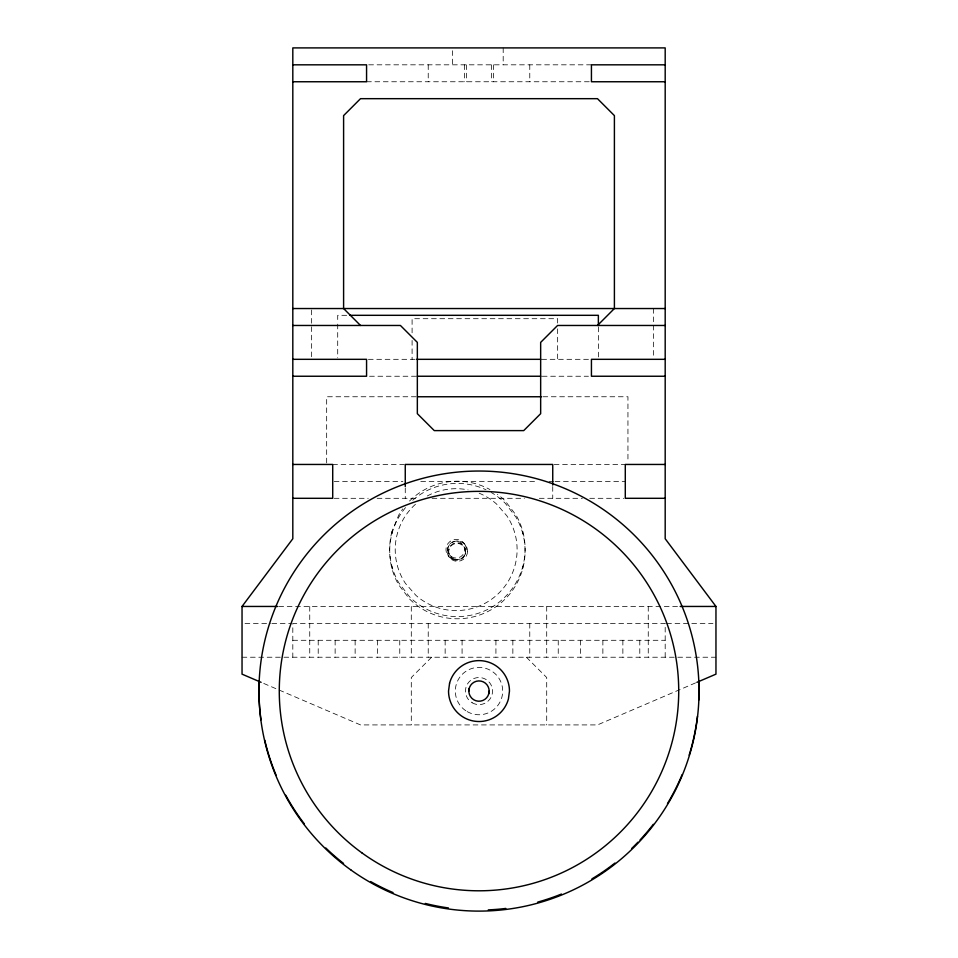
<?xml version="1.0" encoding="UTF-8"?>
<svg xmlns="http://www.w3.org/2000/svg" width="958" height="958" viewBox="0 0 958 958"><rect width="100%" height="100%" fill="white"/><g stroke="black" fill="none" stroke-linecap="round" stroke-linejoin="round"><path stroke-width="0.72" stroke-dasharray="4.79 3.59" d="M391.99 533.594L391.99 531.379L398.756 515.057A67.707 67.695 0 0 1 402.791 508.878M431.603 657.224L411.293 677.534L411.293 724.919M695.532 682.898L597.481 724.919L360.519 724.919L262.468 682.898M368.71 64.821L591.433 64.821M366.567 81.753L591.433 81.753M346.652 315.314L337.707 315.314L337.707 322.642M368.387 359.322L416.167 359.322M541.773 359.322L589.433 359.322M369.549 376.243L415.712 376.243M542.288 376.243L588.452 376.243M416.155 396.756L326.666 396.756L326.666 464.45M542.935 396.756L627.945 396.756L627.945 461.516M332.713 464.45L404.228 464.45M554.227 464.45L625.287 464.45M334.21 481.383L402.875 481.383M420.79 481.383L537.21 481.383M549.162 481.383L553.64 481.383M555.125 481.383L625.287 481.383M334.198 498.304L368.243 498.304M377.129 498.304L418.658 498.304M432.07 498.304L524.445 498.304M539.342 498.304L582.356 498.304M589.757 498.304L623.802 498.304M457.062 541.019L457.72 541.019M278.838 606.45L679.162 606.45M245.032 623.371L270.419 623.371M271.904 623.371L291.328 623.371M666.672 623.371L712.968 623.371M292.813 640.291L665.187 640.291M242.039 657.224L715.961 657.224M526.397 657.224L546.707 677.534L546.707 724.919M447.721 548.958L447.829 551.161M665.187 657.224L665.187 623.371L292.813 623.371L292.813 657.224M653.548 308.536L653.548 357.825M648.255 606.45L648.255 657.224M639.788 640.291L639.788 657.224M622.868 640.291L622.868 657.224M602.869 640.291L602.869 657.224M598.367 327.049L598.367 357.849M580.548 640.291L580.548 657.224M558.239 640.291L558.239 657.224M557.652 323.05L557.652 318.703L412.096 318.703L412.096 334.653M557.652 328.857L557.652 359.322M552.742 486.532L552.742 498.304M546.707 606.45L546.707 657.224M529.774 64.821L529.774 81.753M529.774 623.371L529.774 657.224M522.781 531.379L522.781 533.594M522.781 566.429L522.781 568.633M512.853 640.291L512.853 657.224M503.19 47.9L503.19 64.821M495.921 640.291L495.921 657.224M493.598 64.821L493.598 81.753M491.478 64.821L491.478 81.753M466.522 64.821L466.522 81.753M465.241 548.97L465.241 549.641M465.241 553.353L465.241 554.023M464.402 64.821L464.402 81.753M462.079 640.291L462.079 657.224M452.416 50.726L452.416 64.821M448.883 548.97L448.883 549.641M448.883 553.353L448.883 554.023M445.147 640.291L445.147 657.224M428.226 64.821L428.226 81.753M428.226 623.371L428.226 657.224M412.096 340.461L412.096 359.322M411.293 606.45L411.293 657.224M405.258 488.005L405.258 498.304M399.761 640.291L399.761 657.224M391.99 566.429L391.99 568.633M377.452 640.291L377.452 657.224M355.131 640.291L355.131 657.224M337.707 324.115L337.707 357.849M335.132 640.291L335.132 657.224M318.212 640.291L318.212 657.224M311.649 310.033L311.649 357.825M309.745 606.45L309.745 657.224M405.533 507.584A67.707 67.695 0 0 0 398.756 584.967L409.521 598.978A67.707 67.695 0 0 0 516.027 517.272L505.261 503.249A67.707 67.695 0 0 0 491.238 492.484M412.73 500.232A67.707 67.695 0 0 1 486.017 489.766M391.99 531.379A67.707 67.695 0 0 0 398.756 582.751L409.521 596.774A67.707 67.695 0 0 0 516.027 515.057L505.261 501.034A67.707 67.695 0 0 0 497.418 494.304M409.521 501.034A67.707 67.695 0 0 1 489.969 489.562M415.449 504.279A60.929 60.929 0 0 0 405.474 583.458L415.964 595.421A60.929 60.929 0 0 0 506.83 515.787L496.34 503.824A60.929 60.929 0 0 0 479.168 493.214M427.28 495.969A60.929 60.929 0 0 1 468.067 489.873M465.145 544.898L463.612 542.731A10.155 10.155 0 0 0 447.158 554.347L448.691 556.514A10.155 10.155 0 0 0 465.145 544.898M467.54 551.485L467.54 551.437A10.155 10.155 0 0 0 452.595 542.204A10.155 10.155 0 0 0 452.032 559.783A10.155 10.155 0 0 0 467.54 551.485M472.234 702.801A13.544 13.544 0 0 0 492.544 691.077A13.544 13.544 0 0 0 472.234 679.342A13.544 13.544 0 0 0 472.234 702.801M452.835 558.49A8.466 8.466 0 0 0 465.528 551.161A8.466 8.466 0 0 0 452.835 543.833A8.466 8.466 0 0 0 452.835 558.49M452.835 559.161A8.466 8.466 0 0 0 465.528 551.832A8.466 8.466 0 0 0 452.835 544.503A8.466 8.466 0 0 0 452.835 559.161M451.35 556.598A8.466 8.466 0 0 0 464.582 550.299A8.466 8.466 0 0 0 452.511 541.989A8.466 8.466 0 0 0 451.35 556.598M467.157 711.59A23.699 23.699 0 0 0 502.699 691.077A23.699 23.699 0 0 0 467.157 670.552A23.699 23.699 0 0 0 467.157 711.59"/><path stroke-width="1.44" d="M468.845 691.077L469.192 688.443M488.808 693.7A10.155 10.155 0 0 0 476.377 681.258A10.155 10.155 0 0 0 471.815 698.25A10.155 10.155 0 0 0 488.808 693.7L489.155 691.077M261.103 682.324L242.039 674.145L242.039 606.45L292.813 538.743L292.813 47.9L665.187 47.9L665.187 538.743L715.961 606.45L715.961 674.145L696.897 682.324M597.481 325.469L614.401 308.536L614.401 115.607L597.481 98.674L360.519 98.674L343.599 115.607L343.599 308.536L360.519 325.469M292.813 64.821L366.567 64.821L366.567 81.753L292.813 81.753M665.187 64.821L591.433 64.821L591.433 81.753L665.187 81.753M292.813 308.536L665.187 308.536M349.622 315.314L598.367 315.314L598.367 325.576M292.813 325.469L400.42 325.469L417.341 342.389L417.341 413.676L434.273 430.609L523.727 430.609L540.659 413.676L540.659 342.389L557.58 325.469L665.187 325.469M292.813 359.322L366.567 359.322L366.567 376.243L292.813 376.243M416.658 359.322L540.803 359.322M665.187 359.322L591.433 359.322L591.433 376.243L665.187 376.243M417.197 376.243L540.803 376.243M417.652 396.756L541.438 396.756M292.813 464.45L332.713 464.45L332.713 498.304L292.813 498.304M665.187 464.45L625.287 464.45L625.287 498.304L665.187 498.304M242.039 606.45L277.676 606.45M680.156 606.45L715.961 606.45M552.742 485.059L552.742 464.45L405.258 464.45L405.258 486.532M697.46 716.261A220.029 220.029 0 0 1 689.173 755.155M682.12 774.639A220.029 220.029 0 0 1 667.498 803.546M653.308 824.323A220.029 220.029 0 0 1 640.016 840.01M637.98 842.154A220.029 220.029 0 0 1 631.705 848.465M614.94 863.062A220.029 220.029 0 0 1 591.924 878.881M561.448 894.042A220.029 220.029 0 0 1 537.773 902.077M505.836 908.435A220.029 220.029 0 0 1 488.293 909.884M448.404 907.933A220.029 220.029 0 0 1 425.316 903.43M393.043 892.593A220.029 220.029 0 0 1 370.626 881.54M343.551 863.445A220.029 220.029 0 0 1 325.816 847.998M304.177 823.652A220.029 220.029 0 0 1 285.747 795.236M276.12 775.214A220.029 220.029 0 0 1 264.755 740.187M260.983 719.805A220.029 220.029 0 0 1 259.127 681.545M698.897 682.228A220.029 220.029 0 0 1 698.801 700.023M449.577 683.186L448.536 691.077A30.464 30.464 0 0 0 508.423 698.957L509.464 691.077A30.464 30.464 0 0 0 449.577 683.186M361.813 852.8A199.719 199.719 0 0 0 677.653 711.698A199.719 199.719 0 0 0 397.534 508.722A199.719 199.719 0 0 0 361.813 852.8M351.287 870.247A220.029 220.029 0 0 0 698.023 712.093A220.029 220.029 0 0 0 387.691 490.879A220.029 220.029 0 0 0 351.287 870.247"/></g></svg>
